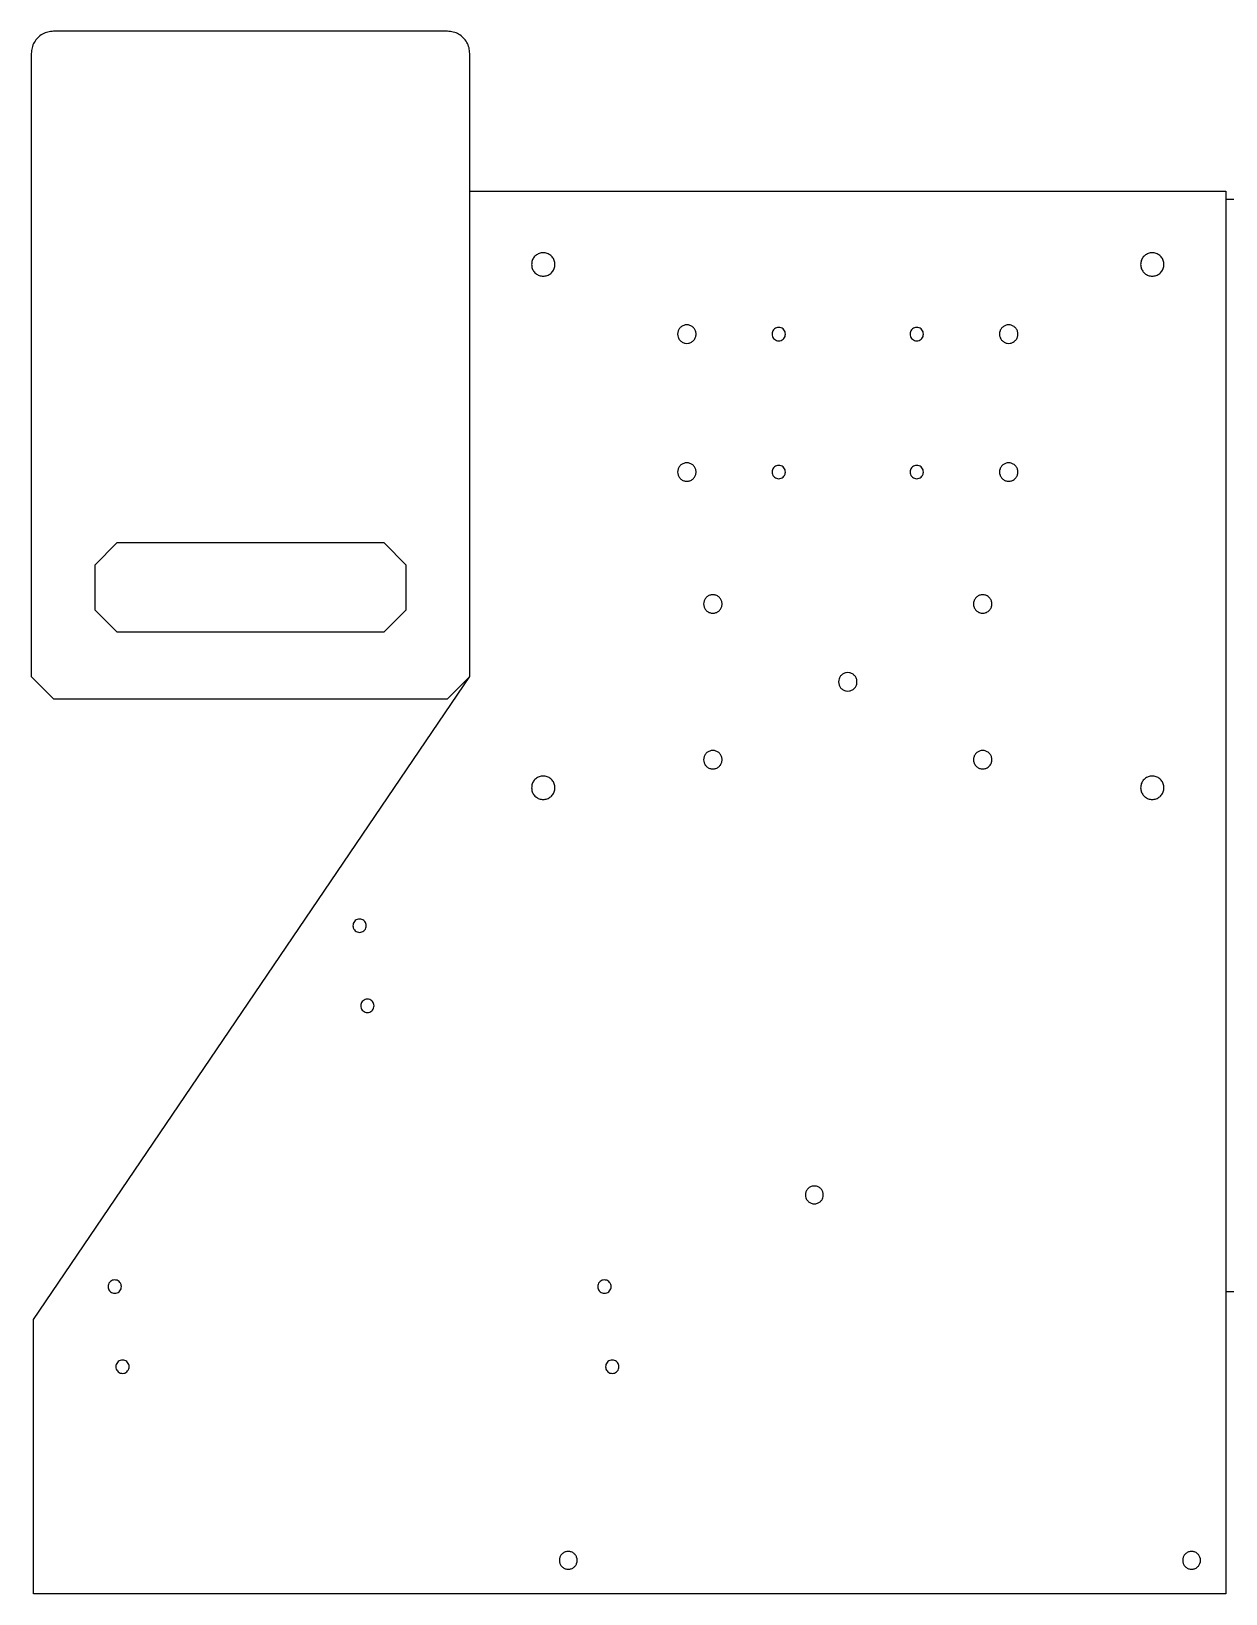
# Model space of a CAD drawing. Extents: x 0 to 726, y 1 to 352.
# Drawn here: x -0.3 to 268, y 0.6 to 351.7 of the extents above; entities that cross this region are included whole.
import ezdxf

# ---------------------------------------------------------------- set-up
doc = ezdxf.new("R2010")
doc.units = 0
doc.layers.get('0').update_dxf_attribs({"linetype": 'CONTINUOUS'})

msp = doc.modelspace()

# ---------------------------------------------------------------- linework, layer by layer
at = {"color": 7}
for p, q in [((93.19, 351.73), (4.69, 351.73)), ((-0.31, 346.73), (-0.31, 206.73)), ((98.19, 206.73), (98.19, 346.73)), ((98.19, 315.82), (267.99, 315.82)), ((267.99, 315.82), (267.99, 0.59)), ((267.99, 313.99), (294.49, 313.99)), ((112.07, 299.32), (112.07, 299.32)), ((248.87, 299.32), (248.87, 299.32)), ((144.87, 283.67), (144.87, 283.67)), ((166.09, 283.67), (166.09, 283.67)), ((197.09, 283.67), (197.09, 283.67)), ((217.17, 283.67), (217.17, 283.67)), ((144.87, 252.67), (144.87, 252.67)), ((166.09, 252.67), (166.09, 252.67)), ((197.09, 252.67), (197.09, 252.67)), ((217.17, 252.67), (217.17, 252.67)), ((13.94, 231.73), (18.94, 236.73)), ((78.94, 236.73), (18.94, 236.73)), ((78.94, 236.73), (83.94, 231.73)), ((13.94, 231.73), (13.94, 221.73)), ((83.94, 221.73), (83.94, 231.73)), ((18.94, 216.73), (13.94, 221.73)), ((83.94, 221.73), (78.94, 216.73)), ((150.71, 223.02), (150.71, 223.02)), ((211.33, 223.02), (211.33, 223.02)), ((18.94, 216.73), (78.94, 216.73)), ((-0.31, 206.73), (4.69, 201.73)), ((0.19, 62.21), (98.19, 206.73)), ((93.19, 201.73), (98.19, 206.73)), ((181.02, 205.52), (181.02, 205.52)), ((4.69, 201.73), (93.19, 201.73)), ((150.71, 188.02), (150.71, 188.02)), ((211.33, 188.02), (211.33, 188.02)), ((112.07, 181.72), (112.07, 181.72)), ((248.87, 181.72), (248.87, 181.72)), ((71.94, 150.72), (71.94, 150.72)), ((73.69, 132.72), (73.69, 132.72)), ((173.59, 90.22), (173.59, 90.22)), ((16.94, 69.61), (16.94, 69.61)), ((126.94, 69.61), (126.94, 69.61)), ((267.99, 68.49), (314.49, 68.49)), ((0.19, 0.59), (0.19, 62.21)), ((18.69, 51.61), (18.69, 51.61)), ((128.69, 51.61), (128.69, 51.61)), ((118.32, 8.09), (118.32, 8.09)), ((258.32, 8.09), (258.32, 8.09)), ((267.99, 0.59), (0.19, 0.59))]:
    msp.add_line(p, q, dxfattribs=at)
for points, knots in [([(4.69, 351.73), (4.26, 351.7), (3.38, 351.63), (2.17, 351.11), (1.12, 350.31), (0.32, 349.26), (-0.21, 348.04), (-0.27, 347.17), (-0.31, 346.73)], [0, 0, 0, 0, 1.308874, 2.606918, 3.915792, 5.224666, 6.522709, 7.831584, 7.831584, 7.831584, 7.831584]), ([(98.19, 346.73), (98.16, 347.17), (98.09, 348.04), (97.57, 349.26), (96.77, 350.31), (95.72, 351.11), (94.5, 351.63), (93.63, 351.7), (93.19, 351.73)], [0, 0, 0, 0, 1.308875, 2.606918, 3.915792, 5.224666, 6.522709, 7.831584, 7.831584, 7.831584, 7.831584]), ([(112.07, 299.32), (112.1, 299.63), (112.16, 300.24), (112.65, 301.04), (113.35, 301.64), (114.23, 301.96), (115.16, 301.96), (116.03, 301.64), (116.75, 301.04), (117.21, 300.24), (117.37, 299.32), (117.21, 298.4), (116.75, 297.6), (116.03, 297), (115.16, 296.68), (114.23, 296.68), (113.35, 297), (112.65, 297.6), (112.16, 298.4), (112.1, 299.01), (112.07, 299.32)], [0, 0, 0, 0, 0.91603, 1.818952, 2.734984, 3.651014, 4.553935, 5.469967, 6.385998, 7.288919, 8.204949, 9.12098, 10.023901, 10.939932, 11.855963, 12.758884, 13.674915, 14.590947, 15.493868, 16.409899, 16.409899, 16.409899, 16.409899]), ([(248.87, 299.32), (248.9, 299.63), (248.96, 300.24), (249.45, 301.04), (250.15, 301.64), (251.03, 301.96), (251.96, 301.96), (252.83, 301.64), (253.55, 301.04), (254.01, 300.24), (254.17, 299.32), (254.01, 298.4), (253.55, 297.6), (252.83, 297), (251.96, 296.68), (251.03, 296.68), (250.15, 297), (249.45, 297.6), (248.96, 298.4), (248.9, 299.01), (248.87, 299.32)], [0, 0, 0, 0, 0.91603, 1.818952, 2.734982, 3.651014, 4.553935, 5.469964, 6.385997, 7.288919, 8.204949, 9.12098, 10.023901, 10.939933, 11.855963, 12.758884, 13.674915, 14.590946, 15.493867, 16.409898, 16.409898, 16.409898, 16.409898]), ([(144.87, 283.67), (144.89, 283.91), (144.94, 284.39), (145.32, 285.03), (145.88, 285.5), (146.58, 285.76), (147.31, 285.76), (148, 285.5), (148.57, 285.03), (148.93, 284.39), (149.06, 283.67), (148.93, 282.95), (148.57, 282.31), (148, 281.84), (147.31, 281.58), (146.58, 281.58), (145.88, 281.84), (145.32, 282.31), (144.94, 282.95), (144.89, 283.43), (144.87, 283.67)], [0, 0, 0, 0, 0.724101, 1.437839, 2.16194, 2.88604, 3.599777, 4.323877, 5.047978, 5.761716, 6.485817, 7.209918, 7.923655, 8.647756, 9.371856, 10.085593, 10.809693, 11.533795, 12.247532, 12.971632, 12.971632, 12.971632, 12.971632]), ([(166.09, 283.67), (166.11, 283.85), (166.15, 284.19), (166.42, 284.65), (166.83, 285), (167.33, 285.18), (167.86, 285.18), (168.36, 285), (168.77, 284.65), (169.03, 284.19), (169.12, 283.67), (169.03, 283.15), (168.77, 282.69), (168.36, 282.34), (167.86, 282.16), (167.33, 282.16), (166.83, 282.34), (166.42, 282.69), (166.15, 283.15), (166.11, 283.49), (166.09, 283.67)], [0, 0, 0, 0, 0.523591, 1.039684, 1.563275, 2.086865, 2.602959, 3.126549, 3.65014, 4.166234, 4.689825, 5.213416, 5.729509, 6.253099, 6.77669, 7.292784, 7.816375, 8.339965, 8.856058, 9.379649, 9.379649, 9.379649, 9.379649]), ([(197.09, 283.67), (197.11, 283.85), (197.15, 284.19), (197.42, 284.65), (197.83, 285), (198.33, 285.18), (198.86, 285.18), (199.36, 285), (199.77, 284.65), (200.03, 284.19), (200.12, 283.67), (200.03, 283.15), (199.77, 282.69), (199.36, 282.34), (198.86, 282.16), (198.33, 282.16), (197.83, 282.34), (197.42, 282.69), (197.15, 283.15), (197.11, 283.49), (197.09, 283.67)], [0, 0, 0, 0, 0.523591, 1.039685, 1.563276, 2.086866, 2.60296, 3.12655, 3.650141, 4.166234, 4.689825, 5.213416, 5.729509, 6.253099, 6.77669, 7.292784, 7.816374, 8.339965, 8.856058, 9.379649, 9.379649, 9.379649, 9.379649]), ([(217.17, 283.67), (217.19, 283.91), (217.24, 284.39), (217.62, 285.03), (218.18, 285.5), (218.88, 285.76), (219.61, 285.76), (220.3, 285.5), (220.87, 285.03), (221.23, 284.39), (221.36, 283.67), (221.23, 282.95), (220.87, 282.31), (220.3, 281.84), (219.61, 281.58), (218.88, 281.58), (218.18, 281.84), (217.62, 282.31), (217.24, 282.95), (217.19, 283.43), (217.17, 283.67)], [0, 0, 0, 0, 0.724101, 1.43784, 2.16194, 2.88604, 3.599777, 4.323877, 5.047977, 5.761716, 6.485817, 7.209917, 7.923655, 8.647756, 9.371856, 10.085593, 10.809693, 11.533794, 12.247532, 12.971632, 12.971632, 12.971632, 12.971632]), ([(144.87, 252.67), (144.89, 252.91), (144.94, 253.39), (145.32, 254.03), (145.88, 254.5), (146.58, 254.76), (147.31, 254.76), (148, 254.5), (148.57, 254.03), (148.93, 253.39), (149.06, 252.67), (148.93, 251.95), (148.57, 251.31), (148, 250.84), (147.31, 250.58), (146.58, 250.58), (145.88, 250.84), (145.32, 251.31), (144.94, 251.95), (144.89, 252.43), (144.87, 252.67)], [0, 0, 0, 0, 0.724102, 1.43784, 2.161941, 2.886041, 3.599778, 4.323878, 5.047979, 5.761717, 6.485819, 7.209919, 7.923656, 8.647757, 9.371857, 10.085594, 10.809694, 11.533796, 12.247533, 12.971632, 12.971632, 12.971632, 12.971632]), ([(166.09, 252.67), (166.11, 252.85), (166.15, 253.19), (166.42, 253.65), (166.83, 254), (167.33, 254.18), (167.86, 254.18), (168.36, 254), (168.77, 253.65), (169.03, 253.19), (169.12, 252.67), (169.03, 252.15), (168.77, 251.69), (168.36, 251.34), (167.86, 251.16), (167.33, 251.16), (166.83, 251.34), (166.42, 251.69), (166.15, 252.15), (166.11, 252.49), (166.09, 252.67)], [0, 0, 0, 0, 0.523591, 1.039684, 1.563274, 2.086865, 2.602959, 3.126549, 3.650139, 4.166233, 4.689824, 5.213414, 5.729507, 6.253097, 6.776688, 7.292782, 7.816373, 8.339963, 8.856056, 9.379645, 9.379645, 9.379645, 9.379645]), ([(197.09, 252.67), (197.11, 252.85), (197.15, 253.19), (197.42, 253.65), (197.83, 254), (198.33, 254.18), (198.86, 254.18), (199.36, 254), (199.77, 253.65), (200.03, 253.19), (200.12, 252.67), (200.03, 252.15), (199.77, 251.69), (199.36, 251.34), (198.86, 251.16), (198.33, 251.16), (197.83, 251.34), (197.42, 251.69), (197.15, 252.15), (197.11, 252.49), (197.09, 252.67)], [0, 0, 0, 0, 0.523591, 1.039685, 1.563274, 2.086865, 2.602959, 3.12655, 3.65014, 4.166233, 4.689824, 5.213414, 5.729507, 6.253097, 6.776688, 7.292782, 7.816372, 8.339963, 8.856056, 9.379645, 9.379645, 9.379645, 9.379645]), ([(217.17, 252.67), (217.19, 252.91), (217.24, 253.39), (217.62, 254.03), (218.18, 254.5), (218.88, 254.76), (219.61, 254.76), (220.3, 254.5), (220.87, 254.03), (221.23, 253.39), (221.36, 252.67), (221.23, 251.95), (220.87, 251.31), (220.3, 250.84), (219.61, 250.58), (218.88, 250.58), (218.18, 250.84), (217.62, 251.31), (217.24, 251.95), (217.19, 252.43), (217.17, 252.67)], [0, 0, 0, 0, 0.724102, 1.437841, 2.161941, 2.886041, 3.599778, 4.323878, 5.047978, 5.761717, 6.485819, 7.209918, 7.923656, 8.647757, 9.371857, 10.085594, 10.809694, 11.533795, 12.247533, 12.971632, 12.971632, 12.971632, 12.971632]), ([(150.71, 223.02), (150.73, 223.26), (150.78, 223.74), (151.16, 224.38), (151.72, 224.85), (152.42, 225.11), (153.15, 225.11), (153.84, 224.85), (154.4, 224.38), (154.77, 223.74), (154.9, 223.02), (154.77, 222.3), (154.4, 221.66), (153.84, 221.19), (153.15, 220.93), (152.42, 220.93), (151.72, 221.19), (151.16, 221.66), (150.78, 222.3), (150.73, 222.78), (150.71, 223.02)], [0, 0, 0, 0, 0.724101, 1.437838, 2.161938, 2.886039, 3.599776, 4.323877, 5.047977, 5.761714, 6.485815, 7.209916, 7.923653, 8.647753, 9.371854, 10.085591, 10.809692, 11.533792, 12.247529, 12.97163, 12.97163, 12.97163, 12.97163]), ([(211.33, 223.02), (211.35, 223.26), (211.4, 223.74), (211.79, 224.38), (212.34, 224.85), (213.04, 225.11), (213.77, 225.11), (214.46, 224.85), (215.03, 224.38), (215.39, 223.74), (215.52, 223.02), (215.39, 222.3), (215.03, 221.66), (214.46, 221.19), (213.77, 220.93), (213.04, 220.93), (212.34, 221.19), (211.79, 221.66), (211.4, 222.3), (211.35, 222.78), (211.33, 223.02)], [0, 0, 0, 0, 0.724101, 1.437838, 2.161938, 2.886039, 3.599776, 4.323877, 5.047977, 5.761714, 6.485815, 7.209916, 7.923653, 8.647753, 9.371854, 10.085591, 10.809692, 11.533792, 12.247529, 12.97163, 12.97163, 12.97163, 12.97163]), ([(181.02, 205.52), (181.04, 205.76), (181.09, 206.24), (181.47, 206.88), (182.03, 207.35), (182.73, 207.61), (183.46, 207.61), (184.15, 207.35), (184.72, 206.88), (185.08, 206.24), (185.21, 205.52), (185.08, 204.8), (184.72, 204.16), (184.15, 203.69), (183.46, 203.44), (182.73, 203.44), (182.03, 203.69), (181.47, 204.16), (181.09, 204.8), (181.04, 205.28), (181.02, 205.52)], [0, 0, 0, 0, 0.724097, 1.437838, 2.161933, 2.886034, 3.599772, 4.323874, 5.047969, 5.76171, 6.485807, 7.209916, 7.923651, 8.647742, 9.371844, 10.085582, 10.809684, 11.533775, 12.24751, 12.971619, 12.971619, 12.971619, 12.971619]), ([(150.71, 188.02), (150.73, 188.26), (150.78, 188.74), (151.16, 189.38), (151.72, 189.85), (152.42, 190.11), (153.15, 190.11), (153.84, 189.85), (154.4, 189.38), (154.77, 188.74), (154.9, 188.02), (154.77, 187.3), (154.4, 186.66), (153.84, 186.19), (153.15, 185.93), (152.42, 185.93), (151.72, 186.19), (151.16, 186.66), (150.78, 187.3), (150.73, 187.78), (150.71, 188.02)], [0, 0, 0, 0, 0.72411, 1.437851, 2.161955, 2.88605, 3.599787, 4.323883, 5.047986, 5.761728, 6.485838, 7.209929, 7.923663, 8.647767, 9.371869, 10.085606, 10.809708, 11.533811, 12.247546, 12.971637, 12.971637, 12.971637, 12.971637]), ([(211.33, 188.02), (211.35, 188.26), (211.4, 188.74), (211.79, 189.38), (212.34, 189.85), (213.04, 190.11), (213.77, 190.11), (214.46, 189.85), (215.03, 189.38), (215.39, 188.74), (215.52, 188.02), (215.39, 187.3), (215.03, 186.66), (214.46, 186.19), (213.77, 185.93), (213.04, 185.93), (212.34, 186.19), (211.79, 186.66), (211.4, 187.3), (211.35, 187.78), (211.33, 188.02)], [0, 0, 0, 0, 0.72411, 1.437851, 2.161955, 2.88605, 3.599787, 4.323883, 5.047986, 5.761728, 6.485838, 7.209929, 7.923663, 8.647767, 9.371869, 10.085606, 10.809708, 11.533811, 12.247546, 12.971637, 12.971637, 12.971637, 12.971637]), ([(112.07, 181.72), (112.1, 182.03), (112.16, 182.64), (112.65, 183.44), (113.35, 184.04), (114.23, 184.36), (115.16, 184.36), (116.03, 184.04), (116.75, 183.44), (117.21, 182.64), (117.37, 181.72), (117.21, 180.8), (116.75, 180), (116.03, 179.4), (115.16, 179.08), (114.23, 179.08), (113.35, 179.4), (112.65, 180), (112.16, 180.8), (112.1, 181.41), (112.07, 181.72)], [0, 0, 0, 0, 0.916034, 1.818953, 2.734974, 3.651005, 4.553926, 5.469957, 6.385976, 7.288895, 8.204929, 9.120963, 10.023889, 10.939921, 11.855953, 12.758874, 13.674904, 14.590938, 15.493863, 16.409897, 16.409897, 16.409897, 16.409897]), ([(248.87, 181.72), (248.9, 182.03), (248.96, 182.64), (249.45, 183.44), (250.15, 184.04), (251.03, 184.36), (251.96, 184.36), (252.83, 184.04), (253.55, 183.44), (254.01, 182.64), (254.17, 181.72), (254.01, 180.8), (253.55, 180), (252.83, 179.4), (251.96, 179.08), (251.03, 179.08), (250.15, 179.4), (249.45, 180), (248.96, 180.8), (248.9, 181.41), (248.87, 181.72)], [0, 0, 0, 0, 0.916034, 1.818953, 2.734972, 3.651004, 4.553925, 5.469955, 6.385975, 7.288895, 8.204929, 9.120963, 10.023889, 10.939923, 11.855952, 12.758873, 13.674905, 14.590937, 15.493863, 16.409897, 16.409897, 16.409897, 16.409897]), ([(71.94, 150.72), (71.96, 150.9), (72, 151.24), (72.27, 151.7), (72.68, 152.05), (73.18, 152.23), (73.71, 152.23), (74.21, 152.05), (74.62, 151.7), (74.88, 151.24), (74.97, 150.72), (74.88, 150.2), (74.62, 149.74), (74.21, 149.39), (73.71, 149.21), (73.18, 149.21), (72.68, 149.39), (72.27, 149.74), (72, 150.2), (71.96, 150.54), (71.94, 150.72)], [0, 0, 0, 0, 0.523436, 1.03939, 1.562846, 2.086289, 2.602244, 3.125689, 3.649144, 4.165099, 4.688534, 5.211989, 5.727944, 6.251386, 6.774831, 7.290786, 7.814229, 8.337673, 8.853627, 9.377082, 9.377082, 9.377082, 9.377082]), ([(73.69, 132.72), (73.71, 132.9), (73.75, 133.24), (74.02, 133.7), (74.43, 134.05), (74.93, 134.23), (75.46, 134.23), (75.96, 134.05), (76.37, 133.7), (76.63, 133.24), (76.72, 132.72), (76.63, 132.2), (76.37, 131.74), (75.96, 131.39), (75.46, 131.21), (74.93, 131.21), (74.43, 131.39), (74.02, 131.74), (73.75, 132.2), (73.71, 132.54), (73.69, 132.72)], [0, 0, 0, 0, 0.523592, 1.039685, 1.563272, 2.086866, 2.60296, 3.126554, 3.65014, 4.166235, 4.689827, 5.213413, 5.729502, 6.253097, 6.776684, 7.292778, 7.816366, 8.33996, 8.856049, 9.379635, 9.379635, 9.379635, 9.379635]), ([(173.59, 90.22), (173.62, 90.45), (173.66, 90.92), (174.03, 91.53), (174.57, 91.99), (175.24, 92.23), (175.95, 92.23), (176.61, 91.99), (177.16, 91.53), (177.51, 90.92), (177.63, 90.22), (177.51, 89.52), (177.16, 88.91), (176.61, 88.45), (175.95, 88.21), (175.24, 88.21), (174.57, 88.45), (174.03, 88.91), (173.66, 89.52), (173.62, 89.99), (173.59, 90.22)], [0, 0, 0, 0, 0.697929, 1.38587, 2.083799, 2.781727, 3.469667, 4.167595, 4.865523, 5.553465, 6.251394, 6.949323, 7.637264, 8.335192, 9.03312, 9.72106, 10.418989, 11.116917, 11.804858, 12.502787, 12.502787, 12.502787, 12.502787]), ([(16.94, 69.61), (16.96, 69.78), (17, 70.13), (17.27, 70.59), (17.68, 70.94), (18.18, 71.12), (18.71, 71.12), (19.21, 70.94), (19.62, 70.59), (19.88, 70.13), (19.97, 69.61), (19.88, 69.09), (19.62, 68.63), (19.21, 68.28), (18.71, 68.1), (18.18, 68.1), (17.68, 68.28), (17.27, 68.63), (17, 69.09), (16.96, 69.43), (16.94, 69.61)], [0, 0, 0, 0, 0.523586, 1.039674, 1.563268, 2.086856, 2.602951, 3.12654, 3.650135, 4.166223, 4.689809, 5.213401, 5.729494, 6.25308, 6.776675, 7.29277, 7.816365, 8.339951, 8.856044, 9.379636, 9.379636, 9.379636, 9.379636]), ([(126.94, 69.61), (126.96, 69.78), (127, 70.13), (127.27, 70.59), (127.68, 70.94), (128.18, 71.12), (128.71, 71.12), (129.21, 70.94), (129.62, 70.59), (129.88, 70.13), (129.97, 69.61), (129.88, 69.09), (129.62, 68.63), (129.21, 68.28), (128.71, 68.1), (128.18, 68.1), (127.68, 68.28), (127.27, 68.63), (127, 69.09), (126.96, 69.43), (126.94, 69.61)], [0, 0, 0, 0, 0.523586, 1.039674, 1.563269, 2.086856, 2.60295, 3.126538, 3.650134, 4.166222, 4.689808, 5.2134, 5.729494, 6.253081, 6.776675, 7.292769, 7.816363, 8.339949, 8.856043, 9.379635, 9.379635, 9.379635, 9.379635]), ([(18.69, 51.61), (18.71, 51.78), (18.75, 52.13), (19.02, 52.59), (19.43, 52.94), (19.93, 53.12), (20.46, 53.12), (20.96, 52.94), (21.37, 52.59), (21.63, 52.13), (21.72, 51.61), (21.63, 51.09), (21.37, 50.63), (20.96, 50.28), (20.46, 50.1), (19.93, 50.1), (19.43, 50.28), (19.02, 50.63), (18.75, 51.09), (18.71, 51.43), (18.69, 51.61)], [0, 0, 0, 0, 0.523592, 1.039685, 1.563272, 2.086867, 2.60296, 3.126554, 3.650141, 4.166235, 4.689827, 5.213414, 5.729502, 6.253097, 6.776685, 7.292778, 7.816366, 8.339961, 8.856049, 9.379635, 9.379635, 9.379635, 9.379635]), ([(128.69, 51.61), (128.71, 51.78), (128.75, 52.13), (129.02, 52.59), (129.43, 52.94), (129.93, 53.12), (130.46, 53.12), (130.96, 52.94), (131.37, 52.59), (131.63, 52.13), (131.72, 51.61), (131.63, 51.09), (131.37, 50.63), (130.96, 50.28), (130.46, 50.1), (129.93, 50.1), (129.43, 50.28), (129.02, 50.63), (128.75, 51.09), (128.71, 51.43), (128.69, 51.61)], [0, 0, 0, 0, 0.523455, 1.03941, 1.562853, 2.086297, 2.602252, 3.125697, 3.649139, 4.165094, 4.688549, 5.211985, 5.72794, 6.251394, 6.774839, 7.290794, 7.814238, 8.337694, 8.853649, 9.377085, 9.377085, 9.377085, 9.377085]), ([(118.32, 8.09), (118.34, 8.32), (118.39, 8.79), (118.76, 9.4), (119.3, 9.86), (119.96, 10.1), (120.67, 10.1), (121.34, 9.86), (121.88, 9.4), (122.24, 8.79), (122.36, 8.09), (122.24, 7.39), (121.88, 6.78), (121.34, 6.32), (120.67, 6.08), (119.96, 6.08), (119.3, 6.32), (118.76, 6.78), (118.39, 7.39), (118.34, 7.85), (118.32, 8.09)], [0, 0, 0, 0, 0.697929, 1.385871, 2.083799, 2.781728, 3.469668, 4.167596, 4.865525, 5.553466, 6.251394, 6.949323, 7.637264, 8.335192, 9.033121, 9.721061, 10.41899, 11.116918, 11.80486, 12.502789, 12.502789, 12.502789, 12.502789]), ([(258.32, 8.09), (258.34, 8.32), (258.39, 8.79), (258.76, 9.4), (259.3, 9.86), (259.96, 10.1), (260.67, 10.1), (261.34, 9.86), (261.88, 9.4), (262.24, 8.79), (262.36, 8.09), (262.24, 7.39), (261.88, 6.78), (261.34, 6.32), (260.67, 6.08), (259.96, 6.08), (259.3, 6.32), (258.76, 6.78), (258.39, 7.39), (258.34, 7.85), (258.32, 8.09)], [0, 0, 0, 0, 0.697929, 1.38587, 2.083797, 2.781726, 3.469666, 4.167596, 4.865523, 5.553464, 6.251393, 6.949322, 7.637263, 8.33519, 9.033119, 9.721059, 10.418988, 11.116916, 11.804857, 12.502786, 12.502786, 12.502786, 12.502786])]:
    msp.add_open_spline(points, degree=3, knots=knots, dxfattribs=at)

doc.saveas('drawing.dxf')
